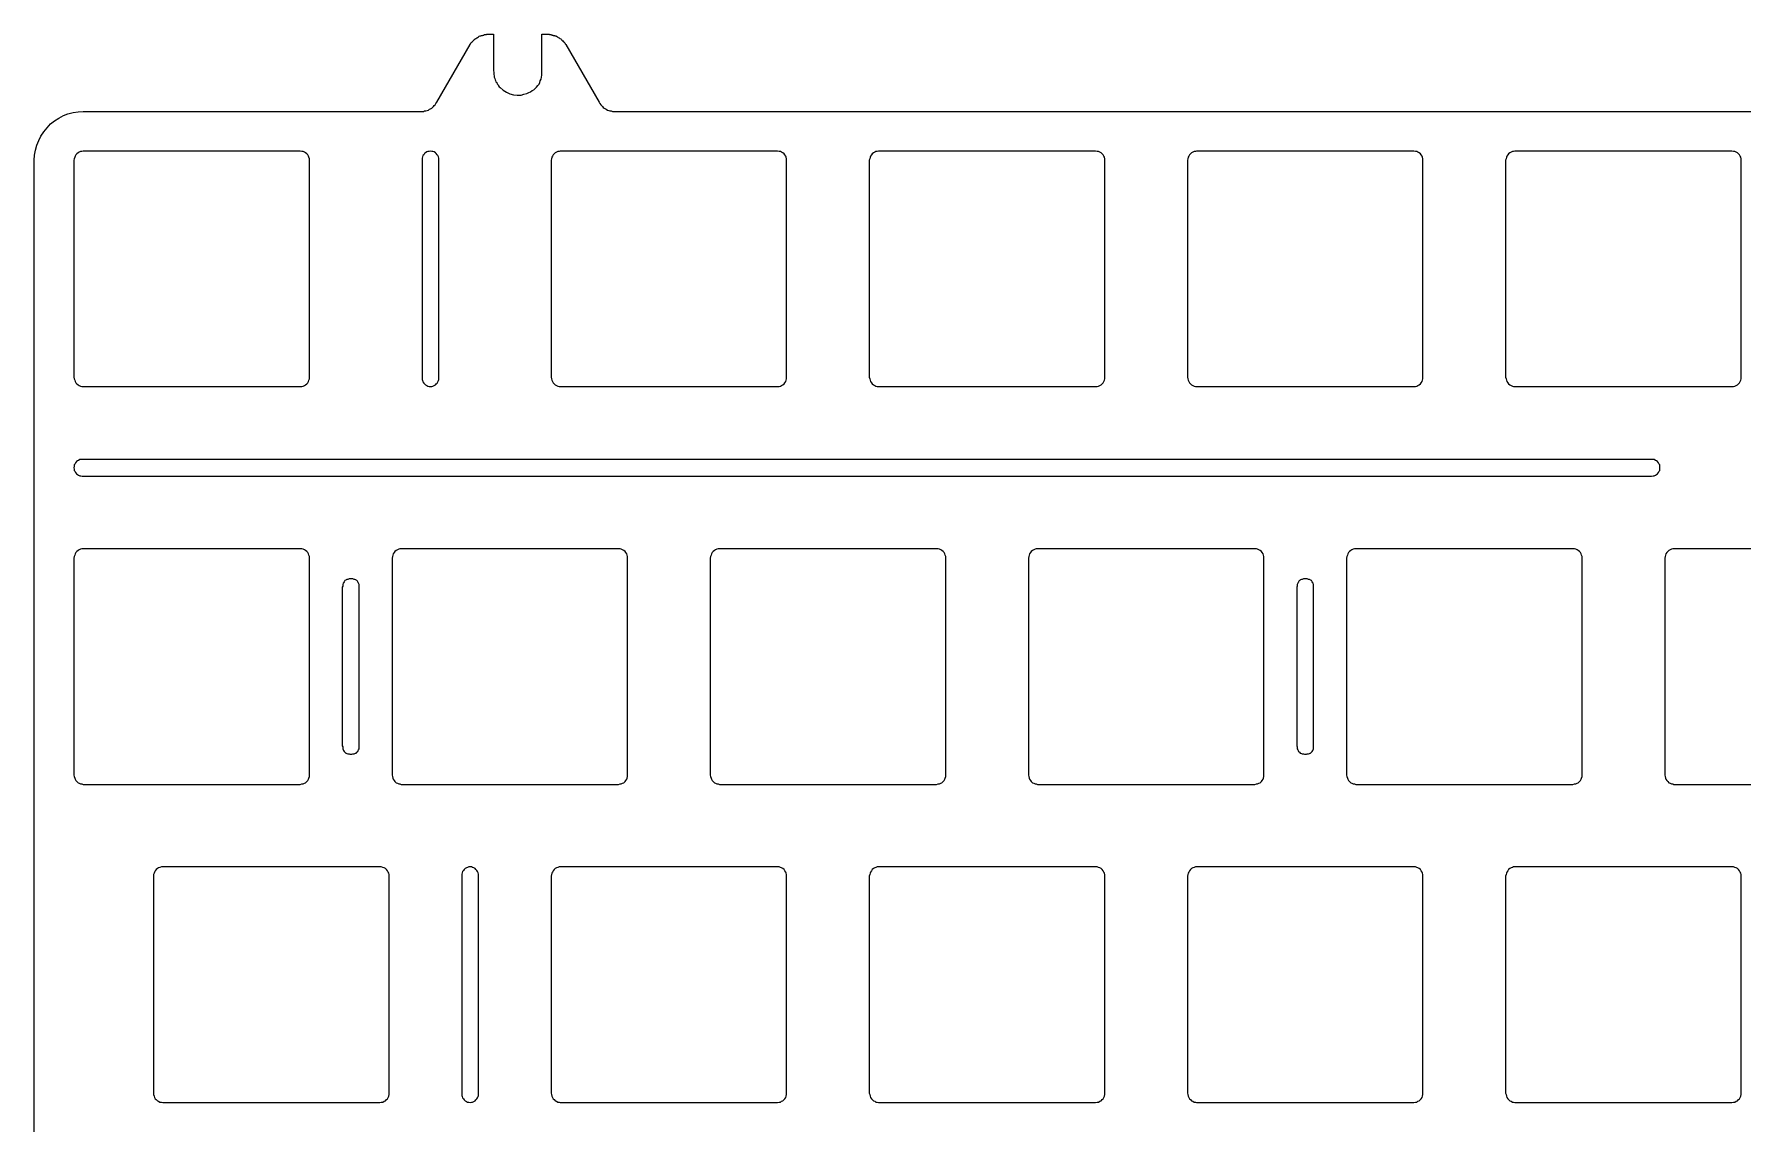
# Model space of a CAD drawing. Extents: x 157 to 462, y -59 to 69.
# Drawn here: x 157.3 to 259.6, y 4 to 69.3 of the extents above; entities that cross this region are included whole.
import ezdxf

# ---------------------------------------------------------------- set-up
doc = ezdxf.new("R2010")
doc.units = 0
doc.header["$MEASUREMENT"] = 0
doc.layers.get('0').update_dxf_attribs({"linetype": 'CONTINUOUS'})

msp = doc.modelspace()

# ---------------------------------------------------------------- linework, layer by layer
for points in [[(157.325287, -51.292175), (157.325287, 61.732773), (157.325287, 61.732773), (157.350189, 62.032822), (157.400238, 62.332809), (157.475189, 62.632797), (157.475189, 62.632797), (157.600189, 62.907822), (157.725189, 63.182846), (157.900238, 63.432846), (157.900238, 63.432846), (158.100189, 63.682846), (158.30014, 63.907822), (158.55014, 64.082809), (158.55014, 64.082809), (158.80014, 64.257797), (159.075287, 64.407822), (159.350189, 64.507797), (159.350189, 64.507797), (159.650238, 64.582809), (159.950287, 64.632797), (160.250336, 64.657822), (180.475189, 64.657822), (180.55014, 64.657822), (180.625336, 64.657822), (180.700287, 64.682846), (180.775238, 64.682846), (180.850189, 64.707809), (180.92514, 64.732773), (181.000336, 64.782822), (181.05014, 64.807846), (181.125336, 64.857773), (181.17514, 64.882797), (181.225189, 64.957809), (181.275238, 65.007797), (181.325287, 65.057846), (181.375336, 65.132797), (181.42514, 65.207809), (183.42514, 68.657822), (183.450287, 68.707809), (183.475189, 68.757797), (183.525238, 68.807846), (183.55014, 68.832809), (183.600189, 68.882797), (183.650238, 68.932846), (183.67514, 68.957809), (183.725189, 69.007797), (183.775238, 69.032822), (183.825287, 69.057846), (183.875336, 69.082809), (183.92514, 69.132797), (183.975189, 69.157822), (184.025238, 69.182846), (184.075287, 69.182846), (184.100189, 69.207809), (184.150238, 69.207809), (184.17514, 69.207809), (184.200287, 69.232773), (184.225189, 69.232773), (184.250336, 69.232773), (184.275238, 69.257797), (184.30014, 69.257797), (184.325287, 69.257797), (184.350189, 69.257797), (184.375336, 69.257797), (184.400238, 69.257797), (184.42514, 69.282822), (184.450287, 69.282822), (184.475189, 69.282822), (184.825287, 69.282822), (184.825287, 67.082809), (184.850189, 67.007797), (184.850189, 66.932846), (184.850189, 66.857773), (184.875336, 66.782822), (184.875336, 66.707809), (184.900238, 66.632797), (184.92514, 66.557846), (184.950287, 66.507797), (184.975189, 66.432846), (185.025238, 66.382797), (185.05014, 66.307846), (185.100189, 66.257797), (185.125336, 66.182846), (185.17514, 66.132797), (185.225189, 66.082809), (185.225189, 66.082809), (185.400238, 65.932846), (185.600189, 65.807846), (185.600189, 65.807846), (185.80014, 65.707809), (186.025238, 65.657822), (186.025238, 65.657822), (186.250336, 65.632797), (186.475189, 65.632797), (186.475189, 65.632797), (186.650238, 65.682846), (186.825287, 65.732773), (186.950287, 65.782822), (187.05014, 65.832809), (187.150238, 65.907822), (187.250336, 65.957809), (187.325287, 66.032822), (187.400238, 66.107773), (187.475189, 66.207809), (187.55014, 66.282822), (187.600189, 66.382797), (187.625336, 66.482773), (187.67514, 66.582809), (187.700287, 66.707809), (187.725189, 66.832809), (187.725189, 66.957809), (187.725189, 67.082809), (187.725189, 69.282822), (188.100189, 69.282822), (188.125336, 69.282822), (188.150238, 69.282822), (188.17514, 69.257797), (188.200287, 69.257797), (188.225189, 69.257797), (188.250336, 69.257797), (188.275238, 69.257797), (188.30014, 69.257797), (188.325287, 69.232773), (188.350189, 69.232773), (188.375336, 69.232773), (188.400238, 69.207809), (188.42514, 69.207809), (188.475189, 69.207809), (188.500336, 69.182846), (188.55014, 69.182846), (188.600189, 69.157822), (188.650238, 69.132797), (188.700287, 69.082809), (188.750336, 69.057846), (188.80014, 69.032822), (188.850189, 69.007797), (188.900238, 68.957809), (188.92514, 68.932846), (188.975189, 68.882797), (189.025238, 68.832809), (189.05014, 68.807846), (189.100189, 68.757797), (189.125336, 68.707809), (189.150238, 68.657822), (191.150238, 65.207809), (191.200287, 65.132797), (191.250336, 65.057846), (191.30014, 65.007797), (191.350189, 64.957809), (191.400238, 64.882797), (191.450287, 64.857773), (191.525238, 64.807846), (191.575287, 64.782822), (191.650238, 64.732773), (191.725189, 64.707809), (191.80014, 64.682846), (191.875336, 64.682846), (191.950287, 64.657822), (192.025238, 64.657822), (192.100189, 64.657822), (303.825287, 64.657822)], [(160.250336, 62.282822), (160.17514, 62.257797), (160.100189, 62.257797), (160.100189, 62.257797), (160.025238, 62.207809), (159.950287, 62.182846), (159.950287, 62.182846), (159.875336, 62.107773), (159.825287, 62.057846), (159.825287, 62.057846), (159.775238, 61.982773), (159.750336, 61.907822), (159.750336, 61.907822), (159.725189, 61.807846), (159.700287, 61.732773), (159.700287, 48.732773), (159.700287, 48.732773), (159.725189, 48.632797), (159.750336, 48.557846), (159.750336, 48.557846), (159.775238, 48.482773), (159.825287, 48.407822), (159.825287, 48.407822), (159.875336, 48.332809), (159.950287, 48.282822), (159.950287, 48.282822), (160.025238, 48.232773), (160.100189, 48.207809), (160.100189, 48.207809), (160.17514, 48.182846), (160.250336, 48.182846), (173.250336, 48.182846), (173.250336, 48.182846), (173.350189, 48.182846), (173.42514, 48.207809), (173.42514, 48.207809), (173.500336, 48.232773), (173.575287, 48.282822), (173.575287, 48.282822), (173.650238, 48.332809), (173.700287, 48.407822), (173.700287, 48.407822), (173.750336, 48.482773), (173.775238, 48.557846), (173.775238, 48.557846), (173.80014, 48.632797), (173.80014, 48.732773), (173.80014, 61.732773), (173.80014, 61.732773), (173.80014, 61.807846), (173.775238, 61.907822), (173.775238, 61.907822), (173.750336, 61.982773), (173.700287, 62.057846), (173.700287, 62.057846), (173.650238, 62.107773), (173.575287, 62.182846), (173.575287, 62.182846), (173.500336, 62.207809), (173.42514, 62.257797), (173.42514, 62.257797), (173.350189, 62.257797), (173.250336, 62.282822), (160.250336, 62.282822)], [(180.55014, 48.682846), (180.55014, 48.607773), (180.575287, 48.532822), (180.575287, 48.532822), (180.600189, 48.457809), (180.650238, 48.382797), (180.650238, 48.382797), (180.700287, 48.332809), (180.750336, 48.282822), (180.750336, 48.282822), (180.825287, 48.232773), (180.900238, 48.207809), (180.900238, 48.207809), (180.975189, 48.182846), (181.05014, 48.182846), (181.05014, 48.182846), (181.125336, 48.182846), (181.200287, 48.207809), (181.200287, 48.207809), (181.275238, 48.232773), (181.350189, 48.282822), (181.350189, 48.282822), (181.400238, 48.332809), (181.450287, 48.382797), (181.450287, 48.382797), (181.500336, 48.457809), (181.525238, 48.532822), (181.525238, 48.532822), (181.55014, 48.607773), (181.55014, 48.682846), (181.55014, 61.782822), (181.55014, 61.782822), (181.55014, 61.857773), (181.525238, 61.932846), (181.525238, 61.932846), (181.500336, 62.007797), (181.450287, 62.057846), (181.450287, 62.057846), (181.400238, 62.132797), (181.350189, 62.182846), (181.350189, 62.182846), (181.275238, 62.232773), (181.200287, 62.257797), (181.200287, 62.257797), (181.125336, 62.257797), (181.05014, 62.282822), (181.05014, 62.282822), (180.975189, 62.257797), (180.900238, 62.257797), (180.900238, 62.257797), (180.825287, 62.232773), (180.750336, 62.182846), (180.750336, 62.182846), (180.700287, 62.132797), (180.650238, 62.057846), (180.650238, 62.057846), (180.600189, 62.007797), (180.575287, 61.932846), (180.575287, 61.932846), (180.55014, 61.857773), (180.55014, 61.782822), (180.55014, 48.682846)], [(188.825287, 62.282822), (188.750336, 62.257797), (188.67514, 62.257797), (188.67514, 62.257797), (188.600189, 62.207809), (188.525238, 62.182846), (188.525238, 62.182846), (188.450287, 62.107773), (188.400238, 62.057846), (188.400238, 62.057846), (188.350189, 61.982773), (188.325287, 61.907822), (188.325287, 61.907822), (188.30014, 61.807846), (188.275238, 61.732773), (188.275238, 48.732773), (188.275238, 48.732773), (188.30014, 48.632797), (188.325287, 48.557846), (188.325287, 48.557846), (188.350189, 48.482773), (188.400238, 48.407822), (188.400238, 48.407822), (188.450287, 48.332809), (188.525238, 48.282822), (188.525238, 48.282822), (188.600189, 48.232773), (188.67514, 48.207809), (188.67514, 48.207809), (188.750336, 48.182846), (188.825287, 48.182846), (201.825287, 48.182846), (201.825287, 48.182846), (201.92514, 48.182846), (202.000336, 48.207809), (202.000336, 48.207809), (202.075287, 48.232773), (202.150238, 48.282822), (202.150238, 48.282822), (202.225189, 48.332809), (202.275238, 48.407822), (202.275238, 48.407822), (202.325287, 48.482773), (202.350189, 48.557846), (202.350189, 48.557846), (202.375336, 48.632797), (202.375336, 48.732773), (202.375336, 61.732773), (202.375336, 61.732773), (202.375336, 61.807846), (202.350189, 61.907822), (202.350189, 61.907822), (202.325287, 61.982773), (202.275238, 62.057846), (202.275238, 62.057846), (202.225189, 62.107773), (202.150238, 62.182846), (202.150238, 62.182846), (202.075287, 62.207809), (202.000336, 62.257797), (202.000336, 62.257797), (201.92514, 62.257797), (201.825287, 62.282822), (188.825287, 62.282822)], [(207.875336, 62.282822), (207.80014, 62.257797), (207.725189, 62.257797), (207.725189, 62.257797), (207.650238, 62.207809), (207.575287, 62.182846), (207.575287, 62.182846), (207.500336, 62.107773), (207.450287, 62.057846), (207.450287, 62.057846), (207.400238, 61.982773), (207.375336, 61.907822), (207.375336, 61.907822), (207.350189, 61.807846), (207.325287, 61.732773), (207.325287, 48.732773), (207.325287, 48.732773), (207.350189, 48.632797), (207.375336, 48.557846), (207.375336, 48.557846), (207.400238, 48.482773), (207.450287, 48.407822), (207.450287, 48.407822), (207.500336, 48.332809), (207.575287, 48.282822), (207.575287, 48.282822), (207.650238, 48.232773), (207.725189, 48.207809), (207.725189, 48.207809), (207.80014, 48.182846), (207.875336, 48.182846), (220.875336, 48.182846), (220.875336, 48.182846), (220.975189, 48.182846), (221.05014, 48.207809), (221.05014, 48.207809), (221.125336, 48.232773), (221.200287, 48.282822), (221.200287, 48.282822), (221.275238, 48.332809), (221.325287, 48.407822), (221.325287, 48.407822), (221.375336, 48.482773), (221.400238, 48.557846), (221.400238, 48.557846), (221.42514, 48.632797), (221.42514, 48.732773), (221.42514, 61.732773), (221.42514, 61.732773), (221.42514, 61.807846), (221.400238, 61.907822), (221.400238, 61.907822), (221.375336, 61.982773), (221.325287, 62.057846), (221.325287, 62.057846), (221.275238, 62.107773), (221.200287, 62.182846), (221.200287, 62.182846), (221.125336, 62.207809), (221.05014, 62.257797), (221.05014, 62.257797), (220.975189, 62.257797), (220.875336, 62.282822), (207.875336, 62.282822)], [(226.92514, 62.282822), (226.850189, 62.257797), (226.775238, 62.257797), (226.775238, 62.257797), (226.700287, 62.207809), (226.625336, 62.182846), (226.625336, 62.182846), (226.55014, 62.107773), (226.500336, 62.057846), (226.500336, 62.057846), (226.450287, 61.982773), (226.42514, 61.907822), (226.42514, 61.907822), (226.400238, 61.807846), (226.375336, 61.732773), (226.375336, 48.732773), (226.375336, 48.732773), (226.400238, 48.632797), (226.42514, 48.557846), (226.42514, 48.557846), (226.450287, 48.482773), (226.500336, 48.407822), (226.500336, 48.407822), (226.55014, 48.332809), (226.625336, 48.282822), (226.625336, 48.282822), (226.700287, 48.232773), (226.775238, 48.207809), (226.775238, 48.207809), (226.850189, 48.182846), (226.92514, 48.182846), (239.92514, 48.182846), (239.92514, 48.182846), (240.025238, 48.182846), (240.100189, 48.207809), (240.100189, 48.207809), (240.17514, 48.232773), (240.250336, 48.282822), (240.250336, 48.282822), (240.325287, 48.332809), (240.375336, 48.407822), (240.375336, 48.407822), (240.42514, 48.482773), (240.450287, 48.557846), (240.450287, 48.557846), (240.475189, 48.632797), (240.475189, 48.732773), (240.475189, 61.732773), (240.475189, 61.732773), (240.475189, 61.807846), (240.450287, 61.907822), (240.450287, 61.907822), (240.42514, 61.982773), (240.375336, 62.057846), (240.375336, 62.057846), (240.325287, 62.107773), (240.250336, 62.182846), (240.250336, 62.182846), (240.17514, 62.207809), (240.100189, 62.257797), (240.100189, 62.257797), (240.025238, 62.257797), (239.92514, 62.282822), (226.92514, 62.282822)], [(245.975189, 62.282822), (245.900238, 62.257797), (245.825287, 62.257797), (245.825287, 62.257797), (245.750336, 62.207809), (245.67514, 62.182846), (245.67514, 62.182846), (245.600189, 62.107773), (245.55014, 62.057846), (245.55014, 62.057846), (245.500336, 61.982773), (245.475189, 61.907822), (245.475189, 61.907822), (245.450287, 61.807846), (245.42514, 61.732773), (245.42514, 48.732773), (245.42514, 48.732773), (245.450287, 48.632797), (245.475189, 48.557846), (245.475189, 48.557846), (245.500336, 48.482773), (245.55014, 48.407822), (245.55014, 48.407822), (245.600189, 48.332809), (245.67514, 48.282822), (245.67514, 48.282822), (245.750336, 48.232773), (245.825287, 48.207809), (245.825287, 48.207809), (245.900238, 48.182846), (245.975189, 48.182846), (258.975189, 48.182846), (258.975189, 48.182846), (259.075287, 48.182846), (259.150238, 48.207809), (259.150238, 48.207809), (259.225189, 48.232773), (259.30014, 48.282822), (259.30014, 48.282822), (259.375336, 48.332809), (259.42514, 48.407822), (259.42514, 48.407822), (259.475189, 48.482773), (259.500336, 48.557846), (259.500336, 48.557846), (259.525238, 48.632797), (259.525238, 48.732773), (259.525238, 61.732773), (259.525238, 61.732773), (259.525238, 61.807846), (259.500336, 61.907822), (259.500336, 61.907822), (259.475189, 61.982773), (259.42514, 62.057846), (259.42514, 62.057846), (259.375336, 62.107773), (259.30014, 62.182846), (259.30014, 62.182846), (259.225189, 62.207809), (259.150238, 62.257797), (259.150238, 62.257797), (259.075287, 62.257797), (258.975189, 62.282822), (245.975189, 62.282822)], [(160.200287, 43.807846), (160.125336, 43.807846), (160.05014, 43.807846), (160.05014, 43.807846), (159.975189, 43.757797), (159.92514, 43.732773), (159.92514, 43.732773), (159.850189, 43.682846), (159.80014, 43.607773), (159.80014, 43.607773), (159.775238, 43.557846), (159.725189, 43.482773), (159.725189, 43.482773), (159.725189, 43.407822), (159.700287, 43.307846), (159.700287, 43.307846), (159.725189, 43.232773), (159.725189, 43.157822), (159.725189, 43.157822), (159.775238, 43.082809), (159.80014, 43.032822), (159.80014, 43.032822), (159.850189, 42.957809), (159.92514, 42.907822), (159.92514, 42.907822), (159.975189, 42.882797), (160.05014, 42.832809), (160.05014, 42.832809), (160.125336, 42.832809), (160.200287, 42.807846), (254.150238, 42.807846), (254.150238, 42.807846), (254.250336, 42.832809), (254.325287, 42.832809), (254.325287, 42.832809), (254.400238, 42.882797), (254.450287, 42.907822), (254.450287, 42.907822), (254.525238, 42.957809), (254.575287, 43.032822), (254.575287, 43.032822), (254.600189, 43.082809), (254.650238, 43.157822), (254.650238, 43.157822), (254.650238, 43.232773), (254.650238, 43.307846), (254.650238, 43.307846), (254.650238, 43.407822), (254.650238, 43.482773), (254.650238, 43.482773), (254.600189, 43.557846), (254.575287, 43.607773), (254.575287, 43.607773), (254.525238, 43.682846), (254.450287, 43.732773), (254.450287, 43.732773), (254.400238, 43.757797), (254.325287, 43.807846), (254.325287, 43.807846), (254.250336, 43.807846), (254.150238, 43.807846), (160.200287, 43.807846)], [(160.250336, 38.457809), (160.17514, 38.457809), (160.100189, 38.432846), (160.100189, 38.432846), (160.025238, 38.407822), (159.950287, 38.357773), (159.950287, 38.357773), (159.875336, 38.307846), (159.825287, 38.232773), (159.825287, 38.232773), (159.775238, 38.157822), (159.750336, 38.082809), (159.750336, 38.082809), (159.725189, 38.007797), (159.700287, 37.907822), (159.700287, 24.907822), (159.700287, 24.907822), (159.725189, 24.832809), (159.750336, 24.732773), (159.750336, 24.732773), (159.775238, 24.657822), (159.825287, 24.582809), (159.825287, 24.582809), (159.875336, 24.532822), (159.950287, 24.457809), (159.950287, 24.457809), (160.025238, 24.432846), (160.100189, 24.382797), (160.100189, 24.382797), (160.17514, 24.382797), (160.250336, 24.357773), (173.250336, 24.357773), (173.250336, 24.357773), (173.350189, 24.382797), (173.42514, 24.382797), (173.42514, 24.382797), (173.500336, 24.432846), (173.575287, 24.457809), (173.575287, 24.457809), (173.650238, 24.532822), (173.700287, 24.582809), (173.700287, 24.582809), (173.750336, 24.657822), (173.775238, 24.732773), (173.775238, 24.732773), (173.80014, 24.832809), (173.80014, 24.907822), (173.80014, 37.907822), (173.80014, 37.907822), (173.80014, 38.007797), (173.775238, 38.082809), (173.775238, 38.082809), (173.750336, 38.157822), (173.700287, 38.232773), (173.700287, 38.232773), (173.650238, 38.307846), (173.575287, 38.357773), (173.575287, 38.357773), (173.500336, 38.407822), (173.42514, 38.432846), (173.42514, 38.432846), (173.350189, 38.457809), (173.250336, 38.457809), (160.250336, 38.457809)], [(179.30014, 38.457809), (179.225189, 38.457809), (179.150238, 38.432846), (179.150238, 38.432846), (179.075287, 38.407822), (179.000336, 38.357773), (179.000336, 38.357773), (178.92514, 38.307846), (178.875336, 38.232773), (178.875336, 38.232773), (178.825287, 38.157822), (178.80014, 38.082809), (178.80014, 38.082809), (178.775238, 38.007797), (178.750336, 37.907822), (178.750336, 24.907822), (178.750336, 24.907822), (178.775238, 24.832809), (178.80014, 24.732773), (178.80014, 24.732773), (178.825287, 24.657822), (178.875336, 24.582809), (178.875336, 24.582809), (178.92514, 24.532822), (179.000336, 24.457809), (179.000336, 24.457809), (179.075287, 24.432846), (179.150238, 24.382797), (179.150238, 24.382797), (179.225189, 24.382797), (179.30014, 24.357773), (192.30014, 24.357773), (192.30014, 24.357773), (192.400238, 24.382797), (192.475189, 24.382797), (192.475189, 24.382797), (192.55014, 24.432846), (192.625336, 24.457809), (192.625336, 24.457809), (192.700287, 24.532822), (192.750336, 24.582809), (192.750336, 24.582809), (192.80014, 24.657822), (192.825287, 24.732773), (192.825287, 24.732773), (192.850189, 24.832809), (192.850189, 24.907822), (192.850189, 37.907822), (192.850189, 37.907822), (192.850189, 38.007797), (192.825287, 38.082809), (192.825287, 38.082809), (192.80014, 38.157822), (192.750336, 38.232773), (192.750336, 38.232773), (192.700287, 38.307846), (192.625336, 38.357773), (192.625336, 38.357773), (192.55014, 38.407822), (192.475189, 38.432846), (192.475189, 38.432846), (192.400238, 38.457809), (192.30014, 38.457809), (179.30014, 38.457809)], [(198.350189, 38.457809), (198.275238, 38.457809), (198.200287, 38.432846), (198.200287, 38.432846), (198.125336, 38.407822), (198.05014, 38.357773), (198.05014, 38.357773), (197.975189, 38.307846), (197.92514, 38.232773), (197.92514, 38.232773), (197.875336, 38.157822), (197.850189, 38.082809), (197.850189, 38.082809), (197.825287, 38.007797), (197.80014, 37.907822), (197.80014, 24.907822), (197.80014, 24.907822), (197.825287, 24.832809), (197.850189, 24.732773), (197.850189, 24.732773), (197.875336, 24.657822), (197.92514, 24.582809), (197.92514, 24.582809), (197.975189, 24.532822), (198.05014, 24.457809), (198.05014, 24.457809), (198.125336, 24.432846), (198.200287, 24.382797), (198.200287, 24.382797), (198.275238, 24.382797), (198.350189, 24.357773), (211.350189, 24.357773), (211.350189, 24.357773), (211.450287, 24.382797), (211.525238, 24.382797), (211.525238, 24.382797), (211.600189, 24.432846), (211.67514, 24.457809), (211.67514, 24.457809), (211.750336, 24.532822), (211.80014, 24.582809), (211.80014, 24.582809), (211.850189, 24.657822), (211.875336, 24.732773), (211.875336, 24.732773), (211.900238, 24.832809), (211.900238, 24.907822), (211.900238, 37.907822), (211.900238, 37.907822), (211.900238, 38.007797), (211.875336, 38.082809), (211.875336, 38.082809), (211.850189, 38.157822), (211.80014, 38.232773), (211.80014, 38.232773), (211.750336, 38.307846), (211.67514, 38.357773), (211.67514, 38.357773), (211.600189, 38.407822), (211.525238, 38.432846), (211.525238, 38.432846), (211.450287, 38.457809), (211.350189, 38.457809), (198.350189, 38.457809)], [(217.400238, 38.457809), (217.325287, 38.457809), (217.250336, 38.432846), (217.250336, 38.432846), (217.17514, 38.407822), (217.100189, 38.357773), (217.100189, 38.357773), (217.025238, 38.307846), (216.975189, 38.232773), (216.975189, 38.232773), (216.92514, 38.157822), (216.900238, 38.082809), (216.900238, 38.082809), (216.875336, 38.007797), (216.850189, 37.907822), (216.850189, 24.907822), (216.850189, 24.907822), (216.875336, 24.832809), (216.900238, 24.732773), (216.900238, 24.732773), (216.92514, 24.657822), (216.975189, 24.582809), (216.975189, 24.582809), (217.025238, 24.532822), (217.100189, 24.457809), (217.100189, 24.457809), (217.17514, 24.432846), (217.250336, 24.382797), (217.250336, 24.382797), (217.325287, 24.382797), (217.400238, 24.357773), (230.400238, 24.357773), (230.400238, 24.357773), (230.500336, 24.382797), (230.575287, 24.382797), (230.575287, 24.382797), (230.650238, 24.432846), (230.725189, 24.457809), (230.725189, 24.457809), (230.80014, 24.532822), (230.850189, 24.582809), (230.850189, 24.582809), (230.900238, 24.657822), (230.92514, 24.732773), (230.92514, 24.732773), (230.950287, 24.832809), (230.950287, 24.907822), (230.950287, 37.907822), (230.950287, 37.907822), (230.950287, 38.007797), (230.92514, 38.082809), (230.92514, 38.082809), (230.900238, 38.157822), (230.850189, 38.232773), (230.850189, 38.232773), (230.80014, 38.307846), (230.725189, 38.357773), (230.725189, 38.357773), (230.650238, 38.407822), (230.575287, 38.432846), (230.575287, 38.432846), (230.500336, 38.457809), (230.400238, 38.457809), (217.400238, 38.457809)], [(236.450287, 38.457809), (236.375336, 38.457809), (236.30014, 38.432846), (236.30014, 38.432846), (236.225189, 38.407822), (236.150238, 38.357773), (236.150238, 38.357773), (236.075287, 38.307846), (236.025238, 38.232773), (236.025238, 38.232773), (235.975189, 38.157822), (235.950287, 38.082809), (235.950287, 38.082809), (235.92514, 38.007797), (235.900238, 37.907822), (235.900238, 24.907822), (235.900238, 24.907822), (235.92514, 24.832809), (235.950287, 24.732773), (235.950287, 24.732773), (235.975189, 24.657822), (236.025238, 24.582809), (236.025238, 24.582809), (236.075287, 24.532822), (236.150238, 24.457809), (236.150238, 24.457809), (236.225189, 24.432846), (236.30014, 24.382797), (236.30014, 24.382797), (236.375336, 24.382797), (236.450287, 24.357773), (249.450287, 24.357773), (249.450287, 24.357773), (249.55014, 24.382797), (249.625336, 24.382797), (249.625336, 24.382797), (249.700287, 24.432846), (249.775238, 24.457809), (249.775238, 24.457809), (249.850189, 24.532822), (249.900238, 24.582809), (249.900238, 24.582809), (249.950287, 24.657822), (249.975189, 24.732773), (249.975189, 24.732773), (250.000336, 24.832809), (250.000336, 24.907822), (250.000336, 37.907822), (250.000336, 37.907822), (250.000336, 38.007797), (249.975189, 38.082809), (249.975189, 38.082809), (249.950287, 38.157822), (249.900238, 38.232773), (249.900238, 38.232773), (249.850189, 38.307846), (249.775238, 38.357773), (249.775238, 38.357773), (249.700287, 38.407822), (249.625336, 38.432846), (249.625336, 38.432846), (249.55014, 38.457809), (249.450287, 38.457809), (236.450287, 38.457809)], [(255.500336, 38.457809), (255.42514, 38.457809), (255.350189, 38.432846), (255.350189, 38.432846), (255.275238, 38.407822), (255.200287, 38.357773), (255.200287, 38.357773), (255.125336, 38.307846), (255.075287, 38.232773), (255.075287, 38.232773), (255.025238, 38.157822), (255.000336, 38.082809), (255.000336, 38.082809), (254.975189, 38.007797), (254.950287, 37.907822), (254.950287, 24.907822), (254.950287, 24.907822), (254.975189, 24.832809), (255.000336, 24.732773), (255.000336, 24.732773), (255.025238, 24.657822), (255.075287, 24.582809), (255.075287, 24.582809), (255.125336, 24.532822), (255.200287, 24.457809), (255.200287, 24.457809), (255.275238, 24.432846), (255.350189, 24.382797), (255.350189, 24.382797), (255.42514, 24.382797), (255.500336, 24.357773), (268.500336, 24.357773)], [(268.500336, 38.457809), (255.500336, 38.457809)], [(176.775238, 36.157822), (176.775238, 36.232773), (176.775238, 36.282822), (176.775238, 36.332809), (176.750336, 36.407822), (176.725189, 36.432846), (176.700287, 36.482773), (176.67514, 36.532822), (176.650238, 36.557846), (176.600189, 36.582809), (176.575287, 36.607773), (176.525238, 36.632797), (176.475189, 36.632797), (176.400238, 36.657822), (176.350189, 36.657822), (176.275238, 36.657822), (176.225189, 36.657822), (176.17514, 36.657822), (176.100189, 36.632797), (176.05014, 36.632797), (176.000336, 36.607773), (175.975189, 36.582809), (175.92514, 36.557846), (175.900238, 36.532822), (175.875336, 36.482773), (175.850189, 36.432846), (175.825287, 36.407822), (175.80014, 36.332809), (175.80014, 36.282822), (175.80014, 36.232773), (175.775238, 36.157822), (175.775238, 35.532822), (175.775238, 34.907822), (175.775238, 34.257797), (175.775238, 33.632797), (175.775238, 33.007797), (175.775238, 32.357773), (175.775238, 31.732773), (175.775238, 31.107773), (175.775238, 30.457809), (175.775238, 29.832809), (175.775238, 29.207809), (175.775238, 28.557846), (175.775238, 27.932846), (175.775238, 27.307846), (175.775238, 26.657822), (175.80014, 26.607773), (175.80014, 26.532822), (175.80014, 26.482773), (175.825287, 26.432846), (175.850189, 26.382797), (175.875336, 26.332809), (175.900238, 26.307846), (175.92514, 26.282822), (175.975189, 26.232773), (176.000336, 26.232773), (176.05014, 26.207809), (176.100189, 26.182846), (176.17514, 26.182846), (176.225189, 26.157822), (176.275238, 26.157822), (176.350189, 26.157822), (176.400238, 26.182846), (176.475189, 26.182846), (176.525238, 26.207809), (176.575287, 26.232773), (176.600189, 26.232773), (176.650238, 26.282822), (176.67514, 26.307846), (176.700287, 26.332809), (176.725189, 26.382797), (176.750336, 26.432846), (176.775238, 26.482773), (176.775238, 26.532822), (176.775238, 26.607773), (176.775238, 26.657822), (176.775238, 27.307846), (176.775238, 27.932846), (176.775238, 28.557846), (176.775238, 29.207809), (176.775238, 29.832809), (176.775238, 30.457809), (176.775238, 31.107773), (176.775238, 31.732773), (176.775238, 32.357773), (176.775238, 33.007797), (176.775238, 33.632797), (176.775238, 34.257797), (176.775238, 34.907822), (176.775238, 35.532822), (176.775238, 36.157822)], [(233.92514, 36.157822), (233.92514, 36.232773), (233.92514, 36.282822), (233.92514, 36.332809), (233.900238, 36.407822), (233.875336, 36.432846), (233.850189, 36.482773), (233.825287, 36.532822), (233.80014, 36.557846), (233.750336, 36.582809), (233.725189, 36.607773), (233.67514, 36.632797), (233.625336, 36.632797), (233.55014, 36.657822), (233.500336, 36.657822), (233.42514, 36.657822), (233.375336, 36.657822), (233.325287, 36.657822), (233.250336, 36.632797), (233.200287, 36.632797), (233.150238, 36.607773), (233.125336, 36.582809), (233.075287, 36.557846), (233.05014, 36.532822), (233.025238, 36.482773), (233.000336, 36.432846), (232.975189, 36.407822), (232.950287, 36.332809), (232.950287, 36.282822), (232.950287, 36.232773), (232.92514, 36.157822), (232.92514, 35.532822), (232.92514, 34.907822), (232.92514, 34.257797), (232.92514, 33.632797), (232.92514, 33.007797), (232.92514, 32.357773), (232.92514, 31.732773), (232.92514, 31.107773), (232.92514, 30.457809), (232.92514, 29.832809), (232.92514, 29.207809), (232.92514, 28.557846), (232.92514, 27.932846), (232.92514, 27.307846), (232.92514, 26.657822), (232.950287, 26.607773), (232.950287, 26.532822), (232.950287, 26.482773), (232.975189, 26.432846), (233.000336, 26.382797), (233.025238, 26.332809), (233.05014, 26.307846), (233.075287, 26.282822), (233.125336, 26.232773), (233.150238, 26.232773), (233.200287, 26.207809), (233.250336, 26.182846), (233.325287, 26.182846), (233.375336, 26.157822), (233.42514, 26.157822), (233.500336, 26.157822), (233.55014, 26.182846), (233.625336, 26.182846), (233.67514, 26.207809), (233.725189, 26.232773), (233.750336, 26.232773), (233.80014, 26.282822), (233.825287, 26.307846), (233.850189, 26.332809), (233.875336, 26.382797), (233.900238, 26.432846), (233.92514, 26.482773), (233.92514, 26.532822), (233.92514, 26.607773), (233.92514, 26.657822), (233.92514, 27.307846), (233.92514, 27.932846), (233.92514, 28.557846), (233.92514, 29.207809), (233.92514, 29.832809), (233.92514, 30.457809), (233.92514, 31.107773), (233.92514, 31.732773), (233.92514, 32.357773), (233.92514, 33.007797), (233.92514, 33.632797), (233.92514, 34.257797), (233.92514, 34.907822), (233.92514, 35.532822), (233.92514, 36.157822)], [(165.025238, 19.407822), (164.950287, 19.407822), (164.850189, 19.382797), (164.850189, 19.382797), (164.775238, 19.357773), (164.700287, 19.307846), (164.700287, 19.307846), (164.625336, 19.257797), (164.575287, 19.182846), (164.575287, 19.182846), (164.525238, 19.107773), (164.500336, 19.032822), (164.500336, 19.032822), (164.475189, 18.957809), (164.475189, 18.857773), (164.475189, 5.857773), (164.475189, 5.857773), (164.475189, 5.782822), (164.500336, 5.682846), (164.500336, 5.682846), (164.525238, 5.607773), (164.575287, 5.532822), (164.575287, 5.532822), (164.625336, 5.482773), (164.700287, 5.407822), (164.700287, 5.407822), (164.775238, 5.382797), (164.850189, 5.332809), (164.850189, 5.332809), (164.950287, 5.332809), (165.025238, 5.307846), (178.025238, 5.307846), (178.025238, 5.307846), (178.100189, 5.332809), (178.200287, 5.332809), (178.200287, 5.332809), (178.275238, 5.382797), (178.350189, 5.407822), (178.350189, 5.407822), (178.42514, 5.482773), (178.475189, 5.532822), (178.475189, 5.532822), (178.525238, 5.607773), (178.55014, 5.682846), (178.55014, 5.682846), (178.575287, 5.782822), (178.575287, 5.857773), (178.575287, 18.857773), (178.575287, 18.857773), (178.575287, 18.957809), (178.55014, 19.032822), (178.55014, 19.032822), (178.525238, 19.107773), (178.475189, 19.182846), (178.475189, 19.182846), (178.42514, 19.257797), (178.350189, 19.307846), (178.350189, 19.307846), (178.275238, 19.357773), (178.200287, 19.382797), (178.200287, 19.382797), (178.100189, 19.407822), (178.025238, 19.407822), (165.025238, 19.407822)], [(182.92514, 5.807846), (182.92514, 5.732773), (182.950287, 5.657822), (182.950287, 5.657822), (182.975189, 5.582809), (183.025238, 5.532822), (183.025238, 5.532822), (183.075287, 5.457809), (183.125336, 5.407822), (183.125336, 5.407822), (183.200287, 5.357773), (183.275238, 5.332809), (183.275238, 5.332809), (183.350189, 5.332809), (183.42514, 5.307846), (183.42514, 5.307846), (183.500336, 5.332809), (183.575287, 5.332809), (183.575287, 5.332809), (183.650238, 5.357773), (183.725189, 5.407822), (183.725189, 5.407822), (183.775238, 5.457809), (183.825287, 5.532822), (183.825287, 5.532822), (183.875336, 5.582809), (183.900238, 5.657822), (183.900238, 5.657822), (183.92514, 5.732773), (183.92514, 5.807846), (183.92514, 18.907822), (183.92514, 18.907822), (183.92514, 18.982773), (183.900238, 19.057846), (183.900238, 19.057846), (183.875336, 19.132797), (183.825287, 19.207809), (183.825287, 19.207809), (183.775238, 19.257797), (183.725189, 19.307846), (183.725189, 19.307846), (183.650238, 19.357773), (183.575287, 19.382797), (183.575287, 19.382797), (183.500336, 19.407822), (183.42514, 19.407822), (183.42514, 19.407822), (183.350189, 19.407822), (183.275238, 19.382797), (183.275238, 19.382797), (183.200287, 19.357773), (183.125336, 19.307846), (183.125336, 19.307846), (183.075287, 19.257797), (183.025238, 19.207809), (183.025238, 19.207809), (182.975189, 19.132797), (182.950287, 19.057846), (182.950287, 19.057846), (182.92514, 18.982773), (182.92514, 18.907822), (182.92514, 5.807846)], [(188.825287, 19.407822), (188.750336, 19.407822), (188.67514, 19.382797), (188.67514, 19.382797), (188.600189, 19.357773), (188.525238, 19.307846), (188.525238, 19.307846), (188.450287, 19.257797), (188.400238, 19.182846), (188.400238, 19.182846), (188.350189, 19.107773), (188.325287, 19.032822), (188.325287, 19.032822), (188.30014, 18.957809), (188.275238, 18.857773), (188.275238, 5.857773), (188.275238, 5.857773), (188.30014, 5.782822), (188.325287, 5.682846), (188.325287, 5.682846), (188.350189, 5.607773), (188.400238, 5.532822), (188.400238, 5.532822), (188.450287, 5.482773), (188.525238, 5.407822), (188.525238, 5.407822), (188.600189, 5.382797), (188.67514, 5.332809), (188.67514, 5.332809), (188.750336, 5.332809), (188.825287, 5.307846), (201.825287, 5.307846), (201.825287, 5.307846), (201.92514, 5.332809), (202.000336, 5.332809), (202.000336, 5.332809), (202.075287, 5.382797), (202.150238, 5.407822), (202.150238, 5.407822), (202.225189, 5.482773), (202.275238, 5.532822), (202.275238, 5.532822), (202.325287, 5.607773), (202.350189, 5.682846), (202.350189, 5.682846), (202.375336, 5.782822), (202.375336, 5.857773), (202.375336, 18.857773), (202.375336, 18.857773), (202.375336, 18.957809), (202.350189, 19.032822), (202.350189, 19.032822), (202.325287, 19.107773), (202.275238, 19.182846), (202.275238, 19.182846), (202.225189, 19.257797), (202.150238, 19.307846), (202.150238, 19.307846), (202.075287, 19.357773), (202.000336, 19.382797), (202.000336, 19.382797), (201.92514, 19.407822), (201.825287, 19.407822), (188.825287, 19.407822)], [(207.875336, 19.407822), (207.80014, 19.407822), (207.725189, 19.382797), (207.725189, 19.382797), (207.650238, 19.357773), (207.575287, 19.307846), (207.575287, 19.307846), (207.500336, 19.257797), (207.450287, 19.182846), (207.450287, 19.182846), (207.400238, 19.107773), (207.375336, 19.032822), (207.375336, 19.032822), (207.350189, 18.957809), (207.325287, 18.857773), (207.325287, 5.857773), (207.325287, 5.857773), (207.350189, 5.782822), (207.375336, 5.682846), (207.375336, 5.682846), (207.400238, 5.607773), (207.450287, 5.532822), (207.450287, 5.532822), (207.500336, 5.482773), (207.575287, 5.407822), (207.575287, 5.407822), (207.650238, 5.382797), (207.725189, 5.332809), (207.725189, 5.332809), (207.80014, 5.332809), (207.875336, 5.307846), (220.875336, 5.307846), (220.875336, 5.307846), (220.975189, 5.332809), (221.05014, 5.332809), (221.05014, 5.332809), (221.125336, 5.382797), (221.200287, 5.407822), (221.200287, 5.407822), (221.275238, 5.482773), (221.325287, 5.532822), (221.325287, 5.532822), (221.375336, 5.607773), (221.400238, 5.682846), (221.400238, 5.682846), (221.42514, 5.782822), (221.42514, 5.857773), (221.42514, 18.857773), (221.42514, 18.857773), (221.42514, 18.957809), (221.400238, 19.032822), (221.400238, 19.032822), (221.375336, 19.107773), (221.325287, 19.182846), (221.325287, 19.182846), (221.275238, 19.257797), (221.200287, 19.307846), (221.200287, 19.307846), (221.125336, 19.357773), (221.05014, 19.382797), (221.05014, 19.382797), (220.975189, 19.407822), (220.875336, 19.407822), (207.875336, 19.407822)], [(226.92514, 19.407822), (226.850189, 19.407822), (226.775238, 19.382797), (226.775238, 19.382797), (226.700287, 19.357773), (226.625336, 19.307846), (226.625336, 19.307846), (226.55014, 19.257797), (226.500336, 19.182846), (226.500336, 19.182846), (226.450287, 19.107773), (226.42514, 19.032822), (226.42514, 19.032822), (226.400238, 18.957809), (226.375336, 18.857773), (226.375336, 5.857773), (226.375336, 5.857773), (226.400238, 5.782822), (226.42514, 5.682846), (226.42514, 5.682846), (226.450287, 5.607773), (226.500336, 5.532822), (226.500336, 5.532822), (226.55014, 5.482773), (226.625336, 5.407822), (226.625336, 5.407822), (226.700287, 5.382797), (226.775238, 5.332809), (226.775238, 5.332809), (226.850189, 5.332809), (226.92514, 5.307846), (239.92514, 5.307846), (239.92514, 5.307846), (240.025238, 5.332809), (240.100189, 5.332809), (240.100189, 5.332809), (240.17514, 5.382797), (240.250336, 5.407822), (240.250336, 5.407822), (240.325287, 5.482773), (240.375336, 5.532822), (240.375336, 5.532822), (240.42514, 5.607773), (240.450287, 5.682846), (240.450287, 5.682846), (240.475189, 5.782822), (240.475189, 5.857773), (240.475189, 18.857773), (240.475189, 18.857773), (240.475189, 18.957809), (240.450287, 19.032822), (240.450287, 19.032822), (240.42514, 19.107773), (240.375336, 19.182846), (240.375336, 19.182846), (240.325287, 19.257797), (240.250336, 19.307846), (240.250336, 19.307846), (240.17514, 19.357773), (240.100189, 19.382797), (240.100189, 19.382797), (240.025238, 19.407822), (239.92514, 19.407822), (226.92514, 19.407822)], [(245.975189, 19.407822), (245.900238, 19.407822), (245.825287, 19.382797), (245.825287, 19.382797), (245.750336, 19.357773), (245.67514, 19.307846), (245.67514, 19.307846), (245.600189, 19.257797), (245.55014, 19.182846), (245.55014, 19.182846), (245.500336, 19.107773), (245.475189, 19.032822), (245.475189, 19.032822), (245.450287, 18.957809), (245.42514, 18.857773), (245.42514, 5.857773), (245.42514, 5.857773), (245.450287, 5.782822), (245.475189, 5.682846), (245.475189, 5.682846), (245.500336, 5.607773), (245.55014, 5.532822), (245.55014, 5.532822), (245.600189, 5.482773), (245.67514, 5.407822), (245.67514, 5.407822), (245.750336, 5.382797), (245.825287, 5.332809), (245.825287, 5.332809), (245.900238, 5.332809), (245.975189, 5.307846), (258.975189, 5.307846), (258.975189, 5.307846), (259.075287, 5.332809), (259.150238, 5.332809), (259.150238, 5.332809), (259.225189, 5.382797), (259.30014, 5.407822), (259.30014, 5.407822), (259.375336, 5.482773), (259.42514, 5.532822), (259.42514, 5.532822), (259.475189, 5.607773), (259.500336, 5.682846), (259.500336, 5.682846), (259.525238, 5.782822), (259.525238, 5.857773), (259.525238, 18.857773), (259.525238, 18.857773), (259.525238, 18.957809), (259.500336, 19.032822), (259.500336, 19.032822), (259.475189, 19.107773), (259.42514, 19.182846), (259.42514, 19.182846), (259.375336, 19.257797), (259.30014, 19.307846), (259.30014, 19.307846), (259.225189, 19.357773), (259.150238, 19.382797), (259.150238, 19.382797), (259.075287, 19.407822), (258.975189, 19.407822), (245.975189, 19.407822)]]:
    msp.add_lwpolyline(points)

doc.saveas('drawing.dxf')
